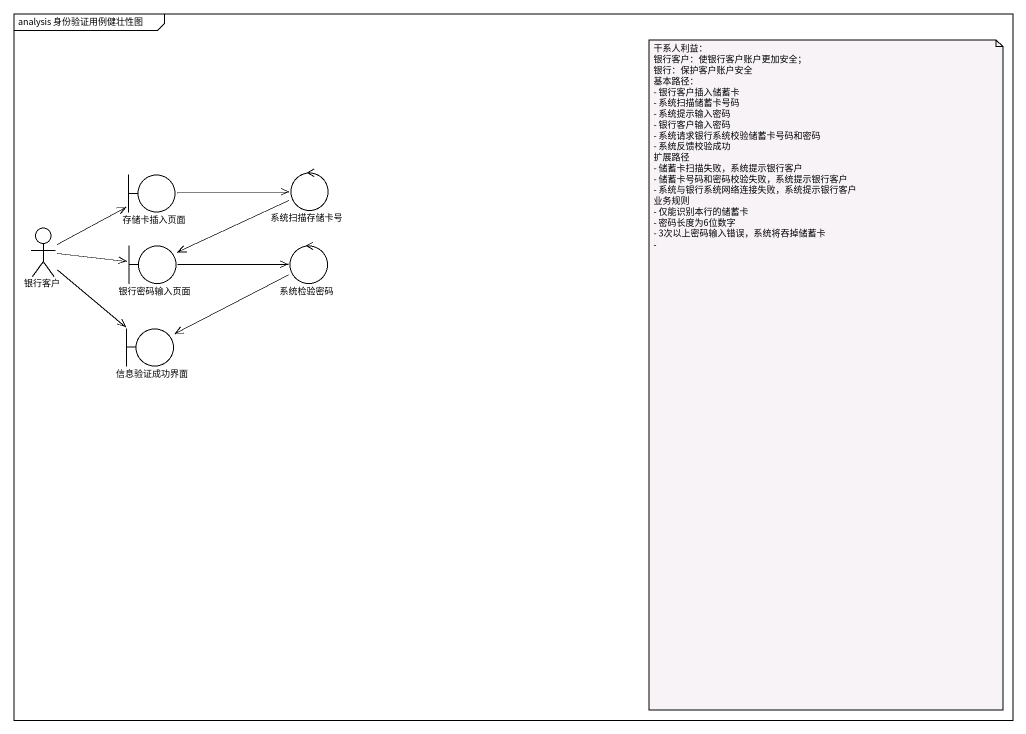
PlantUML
@startuml
mainframe analysis 身份验证用例健壮性图
boundary 存储卡插入页面
control 系统扫描存储卡号
actor 银行客户
boundary 银行密码输入页面
control 系统检验密码
boundary 信息验证成功界面
存储卡插入页面 -right-> 系统扫描存储卡号
系统扫描存储卡号 -left-> 银行密码输入页面
银行客户 -right-> 存储卡插入页面
银行客户 -right-> 银行密码输入页面
银行客户 --> 信息验证成功界面
银行密码输入页面 -right-> 系统检验密码
系统检验密码 -left-> 信息验证成功界面
note as N1
  干系人利益：
  银行客户：使银行客户账户更加安全；
  银行：保护客户账户安全
  基本路径：
  - 银行客户插入储蓄卡
  - 系统扫描储蓄卡号码
  - 系统提示输入密码
  - 银行客户输入密码
  - 系统请求银行系统校验储蓄卡号码和密码
  - 系统反馈校验成功
  扩展路径
  - 储蓄卡扫描失败，系统提示银行客户
  - 储蓄卡号码和密码校验失败，系统提示银行客户
  - 系统与银行系统网络连接失败，系统提示银行客户
  业务规则
  - 仅能识别本行的储蓄卡
  - 密码长度为6位数字
  - 3次以上密码输入错误，系统将吞掉储蓄卡
  -
end note
@enduml
